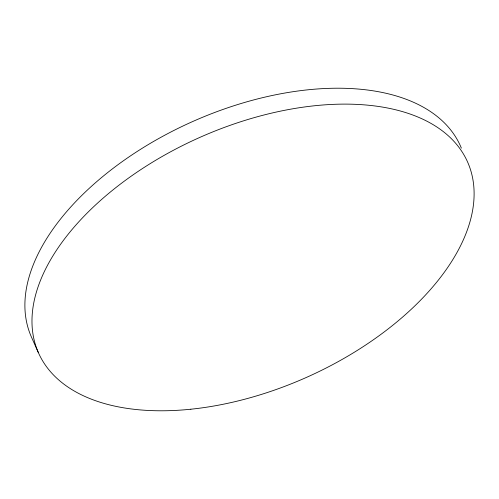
<?xml version="1.0" encoding="UTF-8"?>
<svg xmlns="http://www.w3.org/2000/svg" width="499" height="499" viewBox="0 0 499 499"><rect width="100%" height="100%" fill="white"/><g stroke="black" fill="none" stroke-linecap="round" stroke-linejoin="round"><path stroke-width="0.75" d="M38.223 352.294L31.144 336.388A234.823 131.312 -24 0 1 194.984 120.515A234.823 131.312 -24 0 1 461.363 148.103M190.849 409.217A234.823 131.312 -24 0 0 467.856 162.612A234.823 131.312 -24 0 0 100.418 200.523A234.823 131.312 -24 0 0 190.849 409.217"/></g></svg>
